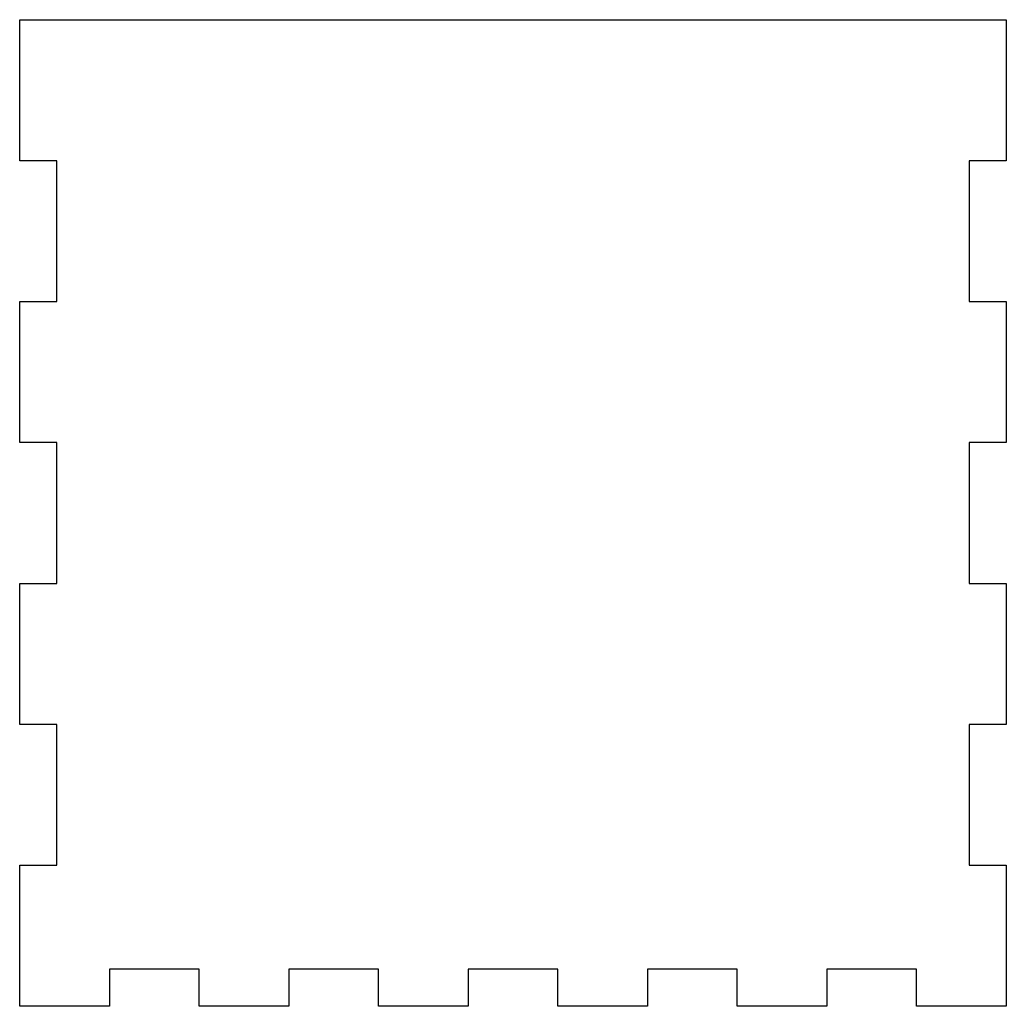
# Model space of a CAD drawing. Header units: millimetres. Extents: x -80 to 0, y 0 to 80.
import ezdxf

# ---------------------------------------------------------------- set-up
doc = ezdxf.new("R2010")
doc.units = ezdxf.units.MM
doc.layers.get('0').update_dxf_attribs({"linetype": 'CONTINUOUS'})

msp = doc.modelspace()

# ---------------------------------------------------------------- linework, layer by layer
msp.add_lwpolyline([(-3, 57.143), (0, 57.143), (0, 45.714), (-3, 45.714), (-3, 34.286), (0, 34.286), (0, 22.857), (-3, 22.857), (-3, 11.429), (0, 11.429), (0, 0), (-7.273, 0), (-7.273, 3), (-14.545, 3), (-14.545, 0), (-21.818, 0), (-21.818, 3), (-29.091, 3), (-29.091, 0), (-36.364, 0), (-36.364, 3), (-43.636, 3), (-43.636, 0), (-50.909, 0), (-50.909, 3), (-58.182, 3), (-58.182, 0), (-65.455, 0), (-65.455, 3), (-72.727, 3), (-72.727, 0), (-80, 0), (-80, 11.429), (-77, 11.429), (-77, 22.857), (-80, 22.857), (-80, 34.286), (-77, 34.286), (-77, 45.714), (-80, 45.714), (-80, 57.143), (-77, 57.143), (-77, 68.571), (-80, 68.571), (-80, 80), (0, 80), (0, 68.571), (-3, 68.571)], close=True)

doc.saveas('drawing.dxf')
